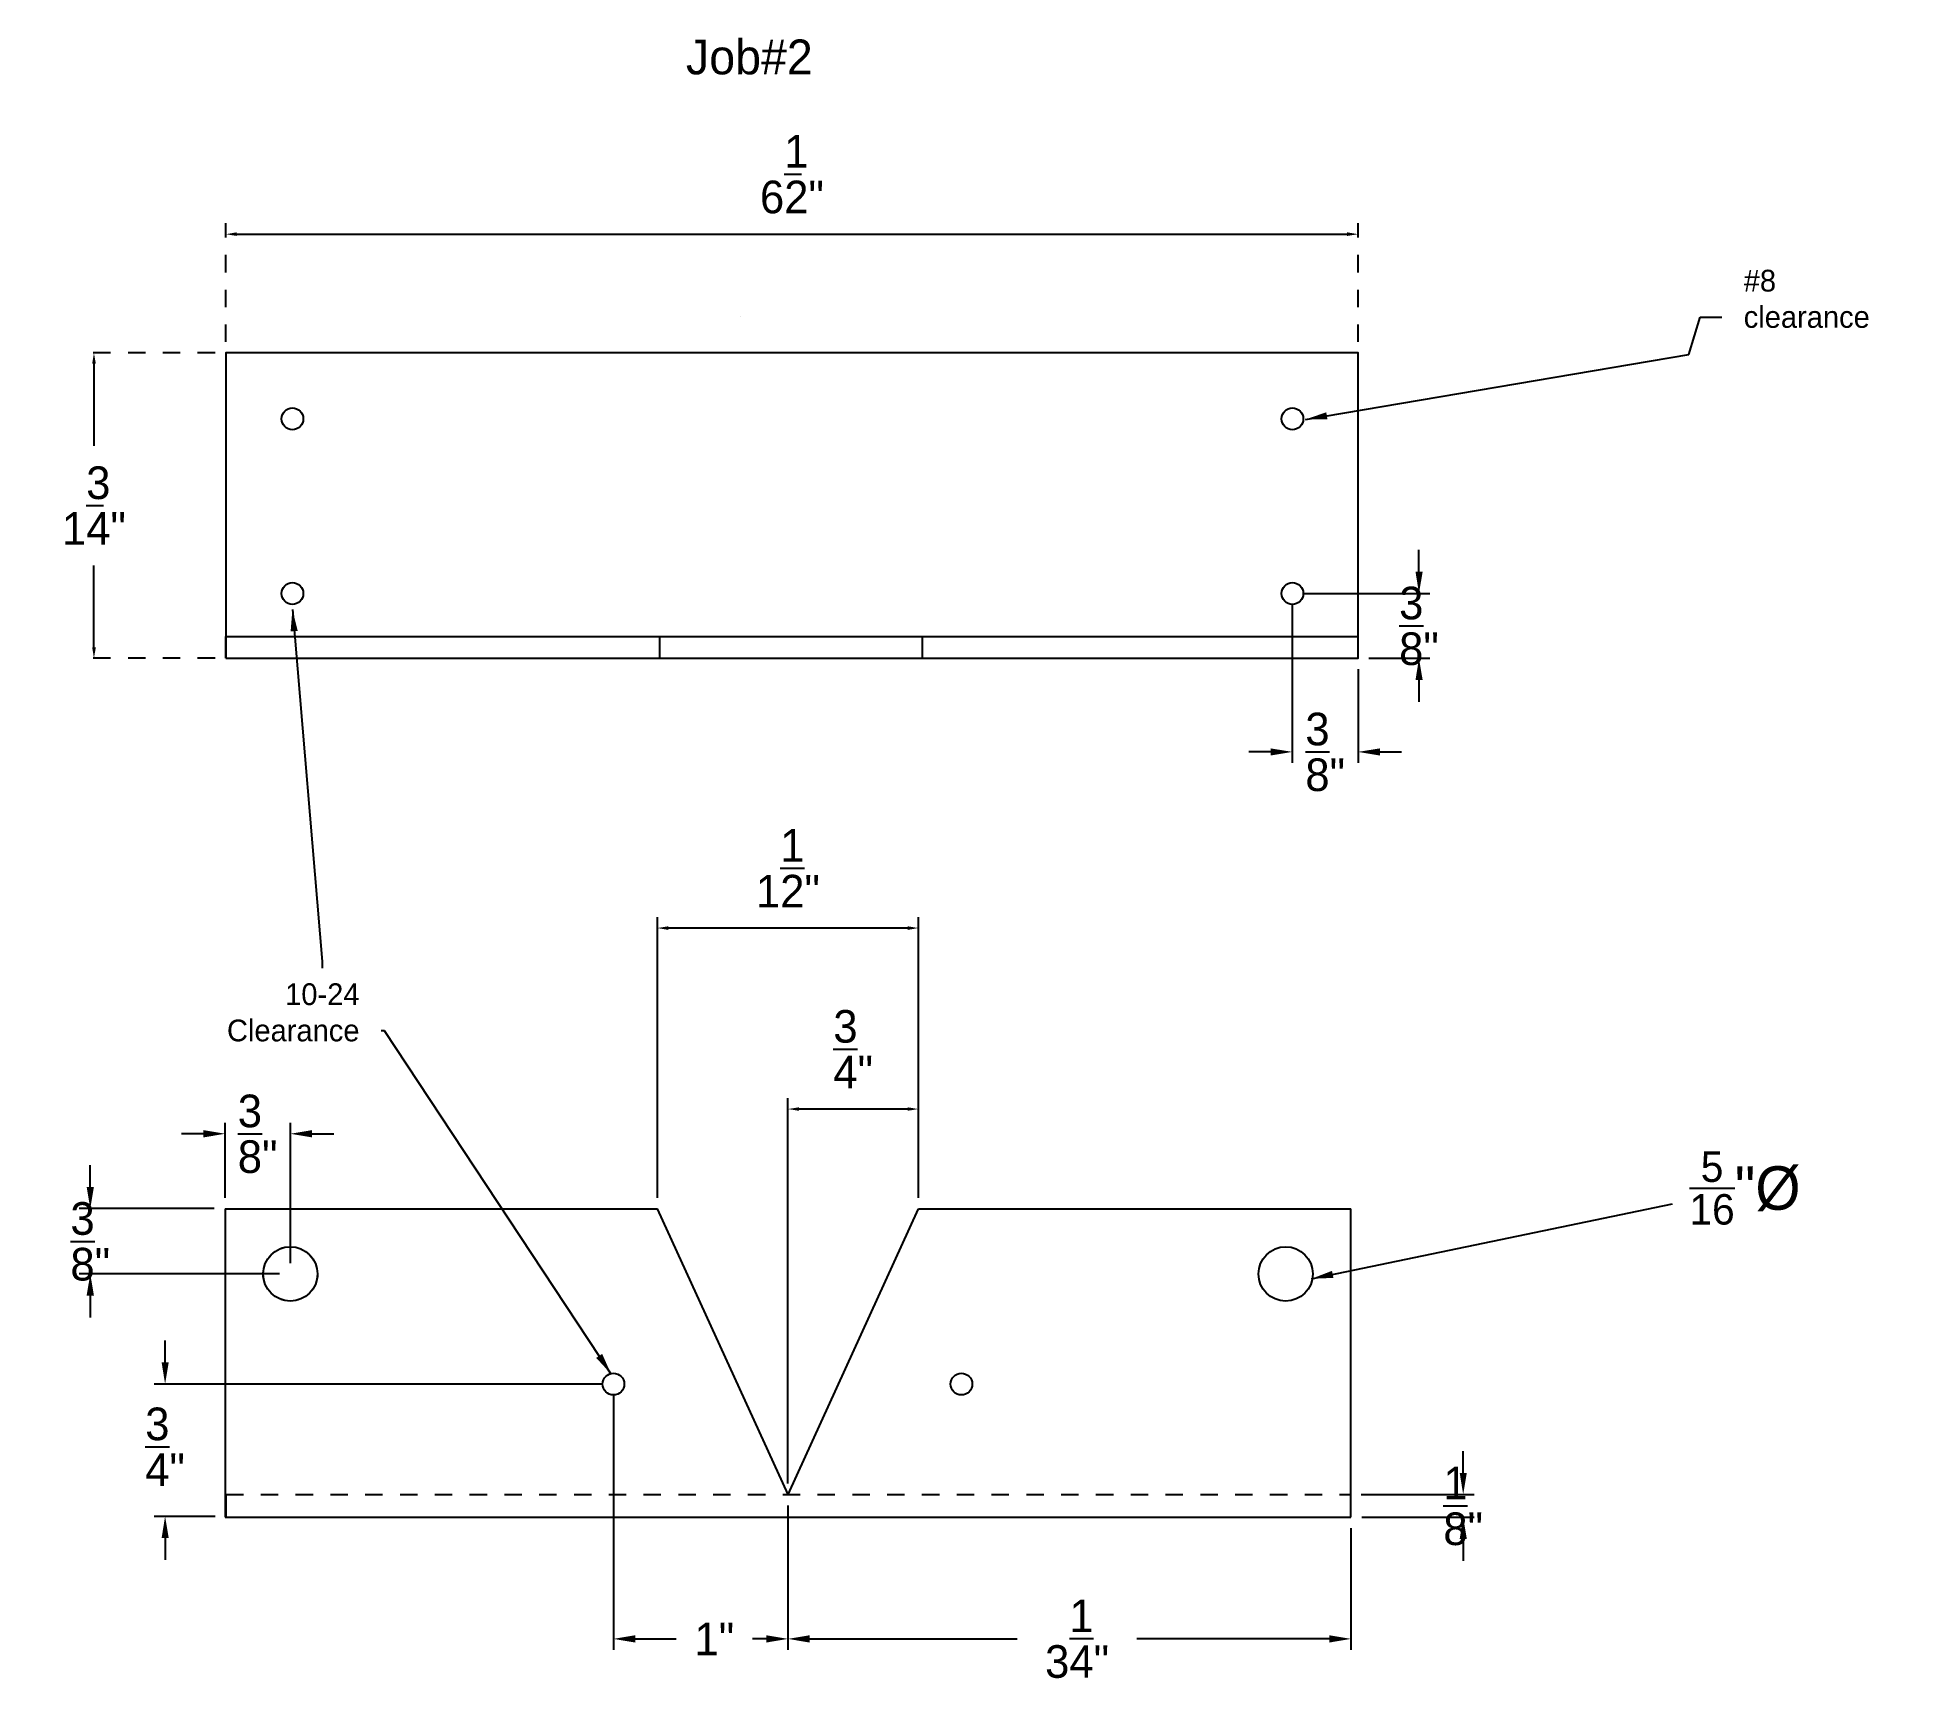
# Model space of a CAD drawing. Header units: feet. Extents: x 1063.9 to 1074.8, y 470.8 to 480.3.
import ezdxf

# ---------------------------------------------------------------- set-up
doc = ezdxf.new("R2010")
doc.units = ezdxf.units.FT
doc.header["$LTSCALE"] = 0.0125
doc.linetypes.add('DASHED2', pattern=[9.525, 6.35, -3.175])
doc.layers.get('0').update_dxf_attribs({"color": 1})
for name, color, linetype in [('Dimensions', 5, 'Continuous'), ('Dimensions @ 1', 5, 'Continuous'), ('Hidden lines', 12, 'DASHED2')]:
    doc.layers.add(name, color=color, linetype=linetype)
doc.dimstyles.new('Annotative', dxfattribs={"dimscale": 0, "dimtxt": 0.1875, "dimasz": 0.0625, "dimexe": 0.0625, "dimexo": 0.0625, "dimgap": 0.125, "dimtad": 1, "dimtih": 1, "dimtoh": 1, "dimlunit": 4, "dimtxsty": 'Standard', "dimcen": 0.09, "dimclrd": 256, "dimadec": 0, "dimazin": 0, "dimtfac": 1, "dimtmove": 0, "dimatfit": 3, "dimfxl": 1, "dimlwd": -1, "dimarcsym": 0})
doc.dimstyles.get("Standard").update_dxf_attribs({"dimscale": 0, "dimtxt": 0.1875, "dimasz": 0.125, "dimexe": 0.0625, "dimexo": 0.0625, "dimgap": 0.125, "dimtad": 0, "dimtih": 1, "dimtoh": 1, "dimdec": 3, "dimlunit": 4, "dimtxsty": 'Standard', "dimcen": 0, "dimclrd": 256, "dimclre": 256, "dimclrt": 256, "dimadec": 0, "dimazin": 0, "dimtfac": 1, "dimtdec": 3, "dimtofl": 0, "dimtmove": 0, "dimatfit": 3, "dimfxl": 1, "dimlwd": -1, "dimarcsym": 0})

# ---------------------------------------------------------------- blocks, each defined once
blk = doc.blocks.new('*D1')
at = {"layer": 'Defpoints', "color": 0, "linetype": 'DASHED2'}
for p in [(1065.016, 478.45), (1064.258, 476.696), (1065.016, 476.696)]:
    blk.add_point(p, dxfattribs=at)
at = {"layer": 'Dimensions', "color": 0, "linetype": 'DASHED2', "lineweight": -2}
for p, q in [((1064.954, 478.45), (1064.196, 478.45)), ((1064.954, 476.696), (1064.196, 476.696))]:
    blk.add_line(p, q, dxfattribs=at)
at = {"layer": 'Dimensions'}
for p, q in [((1064.258, 478.388), (1064.258, 477.917)), ((1064.258, 476.758), (1064.258, 477.229))]:
    blk.add_line(p, q, dxfattribs=at)
at = {"layer": 'Dimensions', "linetype": 'DASHED2'}
for points in [[(1064.248, 478.388), (1064.269, 478.388), (1064.258, 478.45)], [(1064.248, 476.758), (1064.269, 476.758), (1064.258, 476.696)]]:
    blk.add_solid(points, dxfattribs=at)
at = {"layer": 'Dimensions', "color": 0, "linetype": 'DASHED2', "insert": (1064.258, 477.573), "char_height": 0.1875, "attachment_point": 5}
blk.add_mtext('1{\\H1.000000x;\\S3/4;}"', dxfattribs=at)
blk = doc.blocks.new('*D2')
at = {"layer": 'Defpoints', "color": 0, "linetype": 'DASHED2'}
for p in [(1071.524, 479.132), (1065.016, 478.45), (1071.524, 478.45)]:
    blk.add_point(p, dxfattribs=at)
at = {"layer": 'Dimensions', "color": 0, "linetype": 'DASHED2', "lineweight": -2}
for p, q in [((1065.016, 478.513), (1065.016, 479.195)), ((1071.524, 478.513), (1071.524, 479.195))]:
    blk.add_line(p, q, dxfattribs=at)
at = {"layer": 'Dimensions'}
blk.add_line((1065.079, 479.132), (1071.461, 479.132), dxfattribs=at)
at = {"layer": 'Dimensions', "linetype": 'DASHED2'}
for points in [[(1065.079, 479.143), (1065.079, 479.122), (1065.016, 479.132)], [(1071.461, 479.143), (1071.461, 479.122), (1071.524, 479.132)]]:
    blk.add_solid(points, dxfattribs=at)
at = {"layer": 'Dimensions', "color": 0, "linetype": 'DASHED2', "insert": (1068.27, 479.476), "char_height": 0.1875, "attachment_point": 5}
blk.add_mtext('6{\\H1.000000x;\\S1/2;}"', dxfattribs=at)
blk = doc.blocks.new('*D3')
at = {"layer": 'Defpoints', "color": 0}
for p in [(1068.247, 474.106), (1068.997, 473.534), (1068.247, 471.891)]:
    blk.add_point(p, dxfattribs=at)
at = {"layer": 'Dimensions', "color": 0, "lineweight": -2}
for p, q in [((1068.247, 471.954), (1068.247, 474.169)), ((1068.997, 473.596), (1068.997, 474.169))]:
    blk.add_line(p, q, dxfattribs=at)
at = {"layer": 'Dimensions'}
blk.add_line((1068.935, 474.106), (1068.31, 474.106), dxfattribs=at)
for points in [[(1068.31, 474.116), (1068.31, 474.096), (1068.247, 474.106)], [(1068.935, 474.116), (1068.935, 474.096), (1068.997, 474.106)]]:
    blk.add_solid(points, dxfattribs=at)
at = {"layer": 'Dimensions', "color": 0, "insert": (1068.622, 474.45), "char_height": 0.1875, "attachment_point": 5}
blk.add_mtext('{\\H1.000000x;\\S3/4;}"', dxfattribs=at)
blk = doc.blocks.new('*D4')
at = {"layer": 'Defpoints', "color": 0}
for p in [(1067.497, 475.146), (1067.497, 473.534), (1068.997, 473.534)]:
    blk.add_point(p, dxfattribs=at)
at = {"layer": 'Dimensions', "color": 0, "lineweight": -2}
for p, q in [((1067.497, 473.596), (1067.497, 475.208)), ((1068.997, 473.596), (1068.997, 475.208))]:
    blk.add_line(p, q, dxfattribs=at)
at = {"layer": 'Dimensions'}
blk.add_line((1068.935, 475.146), (1067.56, 475.146), dxfattribs=at)
for points in [[(1067.56, 475.156), (1067.56, 475.135), (1067.497, 475.146)], [(1068.935, 475.156), (1068.935, 475.135), (1068.997, 475.146)]]:
    blk.add_solid(points, dxfattribs=at)
at = {"layer": 'Dimensions', "color": 0, "insert": (1068.247, 475.489), "char_height": 0.1875, "attachment_point": 5}
blk.add_mtext('1{\\H1.000000x;\\S1/2;}"', dxfattribs=at)
blk = doc.blocks.new('*D5')
at = {"layer": 'Defpoints', "color": 0}
for p in [(1071.146, 477.068), (1071.524, 476.696), (1071.874, 476.696)]:
    blk.add_point(p, dxfattribs=at)
at = {"layer": 'Dimensions'}
for p, q in [((1071.874, 477.193), (1071.874, 477.318)), ((1071.874, 476.571), (1071.874, 476.446))]:
    blk.add_line(p, q, dxfattribs=at)
at = {"layer": 'Dimensions', "lineweight": -2}
for p, q in [((1071.209, 477.068), (1071.937, 477.068)), ((1071.586, 476.696), (1071.937, 476.696))]:
    blk.add_line(p, q, dxfattribs=at)
at = {"layer": 'Dimensions'}
for points in [[(1071.854, 477.193), (1071.895, 477.193), (1071.874, 477.068)], [(1071.854, 476.571), (1071.895, 476.571), (1071.874, 476.696)]]:
    blk.add_solid(points, dxfattribs=at)
at = {"layer": 'Dimensions', "insert": (1071.874, 476.882), "char_height": 0.1875, "attachment_point": 5}
blk.add_mtext('{\\H1.000000x;\\S3/8;}"', dxfattribs=at)
blk = doc.blocks.new('*D6')
at = {"layer": 'Defpoints', "color": 0}
for p in [(1071.146, 477.068), (1071.524, 476.696), (1071.524, 476.158)]:
    blk.add_point(p, dxfattribs=at)
at = {"layer": 'Dimensions', "lineweight": -2}
for p, q in [((1071.146, 477.005), (1071.146, 476.095)), ((1071.524, 476.633), (1071.524, 476.095))]:
    blk.add_line(p, q, dxfattribs=at)
at = {"layer": 'Dimensions'}
for p, q in [((1071.021, 476.158), (1070.896, 476.158)), ((1071.649, 476.158), (1071.774, 476.158))]:
    blk.add_line(p, q, dxfattribs=at)
for points in [[(1071.021, 476.178), (1071.021, 476.137), (1071.146, 476.158)], [(1071.649, 476.178), (1071.649, 476.137), (1071.524, 476.158)]]:
    blk.add_solid(points, dxfattribs=at)
at = {"layer": 'Dimensions', "insert": (1071.335, 476.158), "char_height": 0.1875, "attachment_point": 5}
blk.add_mtext('{\\H1.000000x;\\S3/8;}"', dxfattribs=at)
blk = doc.blocks.new('*D7')
at = {"layer": 'Defpoints', "color": 0}
for p in [(1067.244, 472.526), (1068.247, 471.891), (1068.247, 471.062)]:
    blk.add_point(p, dxfattribs=at)
at = {"layer": 'Dimensions', "lineweight": -2}
for p, q in [((1067.244, 472.464), (1067.244, 470.999)), ((1068.247, 471.829), (1068.247, 470.999))]:
    blk.add_line(p, q, dxfattribs=at)
at = {"layer": 'Dimensions'}
for p, q in [((1067.369, 471.062), (1067.605, 471.062)), ((1068.122, 471.062), (1068.043, 471.062))]:
    blk.add_line(p, q, dxfattribs=at)
for points in [[(1067.369, 471.083), (1067.369, 471.041), (1067.244, 471.062)], [(1068.122, 471.083), (1068.122, 471.041), (1068.247, 471.062)]]:
    blk.add_solid(points, dxfattribs=at)
at = {"layer": 'Dimensions', "insert": (1067.824, 471.062), "char_height": 0.1875, "attachment_point": 5}
blk.add_mtext('1"', dxfattribs=at)
blk = doc.blocks.new('*D8')
at = {"layer": 'Defpoints', "color": 0}
for p in [(1067.244, 472.526), (1064.667, 471.766), (1065.017, 471.766)]:
    blk.add_point(p, dxfattribs=at)
at = {"layer": 'Dimensions'}
for p, q in [((1064.667, 472.651), (1064.667, 472.776)), ((1064.667, 471.641), (1064.667, 471.516))]:
    blk.add_line(p, q, dxfattribs=at)
at = {"layer": 'Dimensions', "lineweight": -2}
for p, q in [((1067.182, 472.526), (1064.605, 472.526)), ((1064.955, 471.766), (1064.605, 471.766))]:
    blk.add_line(p, q, dxfattribs=at)
at = {"layer": 'Dimensions'}
for points in [[(1064.647, 472.651), (1064.688, 472.651), (1064.667, 472.526)], [(1064.647, 471.641), (1064.688, 471.641), (1064.667, 471.766)]]:
    blk.add_solid(points, dxfattribs=at)
at = {"layer": 'Dimensions', "insert": (1064.667, 472.166), "char_height": 0.1875, "attachment_point": 5}
blk.add_mtext('{\\H1.000000x;\\S3/4;}"', dxfattribs=at)
blk = doc.blocks.new('*D9')
at = {"layer": 'Defpoints', "color": 0}
for p in [(1064.237, 473.534), (1065.012, 473.534), (1065.387, 473.159)]:
    blk.add_point(p, dxfattribs=at)
at = {"layer": 'Dimensions'}
for p, q in [((1064.237, 473.659), (1064.237, 473.784)), ((1064.237, 473.034), (1064.237, 472.909))]:
    blk.add_line(p, q, dxfattribs=at)
at = {"layer": 'Dimensions', "lineweight": -2}
for p, q in [((1064.949, 473.534), (1064.174, 473.534)), ((1065.324, 473.159), (1064.174, 473.159))]:
    blk.add_line(p, q, dxfattribs=at)
at = {"layer": 'Dimensions'}
for points in [[(1064.216, 473.659), (1064.258, 473.659), (1064.237, 473.534)], [(1064.216, 473.034), (1064.258, 473.034), (1064.237, 473.159)]]:
    blk.add_solid(points, dxfattribs=at)
at = {"layer": 'Dimensions', "insert": (1064.237, 473.346), "char_height": 0.1875, "attachment_point": 5}
blk.add_mtext('{\\H1.000000x;\\S3/8;}"', dxfattribs=at)
blk = doc.blocks.new('*D10')
at = {"layer": 'Defpoints', "color": 0}
for p in [(1065.387, 473.964), (1065.012, 473.534), (1065.387, 473.159)]:
    blk.add_point(p, dxfattribs=at)
at = {"layer": 'Dimensions', "lineweight": -2}
for p, q in [((1065.012, 473.596), (1065.012, 474.026)), ((1065.387, 473.221), (1065.387, 474.026))]:
    blk.add_line(p, q, dxfattribs=at)
at = {"layer": 'Dimensions'}
for p, q in [((1064.887, 473.964), (1064.762, 473.964)), ((1065.512, 473.964), (1065.637, 473.964))]:
    blk.add_line(p, q, dxfattribs=at)
for points in [[(1064.887, 473.985), (1064.887, 473.943), (1065.012, 473.964)], [(1065.512, 473.985), (1065.512, 473.943), (1065.387, 473.964)]]:
    blk.add_solid(points, dxfattribs=at)
at = {"layer": 'Dimensions', "insert": (1065.199, 473.964), "char_height": 0.1875, "attachment_point": 5}
blk.add_mtext('{\\H1.000000x;\\S3/8;}"', dxfattribs=at)
blk = doc.blocks.new('*D11')
at = {"layer": 'Defpoints', "color": 0}
for p in [(1071.479, 471.891), (1071.483, 471.761), (1072.128, 471.761)]:
    blk.add_point(p, dxfattribs=at)
at = {"layer": 'Dimensions'}
for p, q in [((1072.128, 472.016), (1072.128, 472.141)), ((1072.128, 471.636), (1072.128, 471.511))]:
    blk.add_line(p, q, dxfattribs=at)
at = {"layer": 'Dimensions', "lineweight": -2}
for p, q in [((1071.541, 471.891), (1072.191, 471.891)), ((1071.545, 471.761), (1072.191, 471.761))]:
    blk.add_line(p, q, dxfattribs=at)
at = {"layer": 'Dimensions'}
for points in [[(1072.108, 472.016), (1072.149, 472.016), (1072.128, 471.891)], [(1072.108, 471.636), (1072.149, 471.636), (1072.128, 471.761)]]:
    blk.add_solid(points, dxfattribs=at)
at = {"layer": 'Dimensions', "insert": (1072.128, 471.826), "char_height": 0.1875, "attachment_point": 5}
blk.add_mtext('{\\H1.000000x;\\S1/8;}"', dxfattribs=at)
blk = doc.blocks.new('*D12')
at = {"layer": 'Defpoints', "color": 0}
for p in [(1068.247, 471.829), (1071.483, 471.761), (1071.483, 471.062)]:
    blk.add_point(p, dxfattribs=at)
at = {"layer": 'Dimensions', "lineweight": -2}
for p, q in [((1068.247, 471.766), (1068.247, 470.999)), ((1071.483, 471.698), (1071.483, 470.999))]:
    blk.add_line(p, q, dxfattribs=at)
at = {"layer": 'Dimensions'}
for p, q in [((1068.372, 471.062), (1069.565, 471.062)), ((1071.358, 471.062), (1070.253, 471.062))]:
    blk.add_line(p, q, dxfattribs=at)
for points in [[(1068.372, 471.083), (1068.372, 471.041), (1068.247, 471.062)], [(1071.358, 471.083), (1071.358, 471.041), (1071.483, 471.062)]]:
    blk.add_solid(points, dxfattribs=at)
at = {"layer": 'Dimensions', "insert": (1069.909, 471.062), "char_height": 0.1875, "attachment_point": 5}
blk.add_mtext('3{\\H1.000000x;\\S1/4;}"', dxfattribs=at)

msp = doc.modelspace()

# ---------------------------------------------------------------- linework, layer by layer
for p, q in [((1065.0161, 476.696), (1065.0161, 476.821)), ((1065.0161, 476.696), (1065.0161, 476.821)), ((1065.0161, 476.821), (1071.5257, 476.821)), ((1067.5099, 476.696), (1067.5099, 476.8182)), ((1069.0201, 476.696), (1069.0201, 476.8182)), ((1065.0118, 473.5337), (1065.0118, 471.7607)), ((1065.0118, 473.5337), (1067.4973, 473.5337)), ((1068.2473, 471.8914), (1067.4973, 473.5337)), ((1068.2473, 471.8914), (1068.9973, 473.5337)), ((1068.9973, 473.5337), (1071.4827, 473.5337)), ((1071.4827, 471.7607), (1071.4827, 473.5337)), ((1065.0173, 471.7664), (1065.0173, 471.8914)), ((1065.0118, 471.7607), (1071.4827, 471.7607))]:
    msp.add_line(p, q)
for points in [[(1067.9751, 478.6578), (1067.9751, 478.6578), (1067.9751, 478.6578), (1067.9751, 478.6578)], [(1065.0161, 476.696), (1071.524, 476.696), (1071.524, 478.4502), (1065.0161, 478.4502)]]:
    msp.add_lwpolyline(points, close=True)
for centre, radius in [((1065.3986, 478.0714), 0.0625), ((1071.1463, 478.0714), 0.0625), ((1065.3986, 477.0679), 0.0625), ((1071.1463, 477.0679), 0.0625), ((1065.3868, 473.1587), 0.1562), ((1071.1077, 473.1587), 0.1562), ((1067.244, 472.5262), 0.0625), ((1069.244, 472.5262), 0.0625)]:
    msp.add_circle(centre, radius)
at = {"layer": 'Hidden lines'}
msp.add_line((1065.0173, 471.8914), (1071.4788, 471.8914), dxfattribs=at)
msp.add_circle((1065.3868, 473.1587), 0.1562, dxfattribs=at)

# ---------------------------------------------------------------- texts
at = {"layer": 'Defpoints'}
msp.add_text('Job#2', height=0.2, dxfattribs=at).set_placement((1067.6609, 480.0505))
at = {"layer": 'Dimensions'}
for s, insert, char_height, width, attachment_point in [('#8 clearance', (1073.7404, 478.5925), 0.125, 0.3, 7), ('10-24 Clearance', (1065.7845, 474.4932), 0.125, 0.2, 9), ('\\A1;{\\H0.7x;\\S5/16;}"%%C', (1074.0673, 473.4424), 0.25, 0.4, 9)]:
    msp.add_mtext(s, dxfattribs=dict(at, insert=insert, char_height=char_height, width=width, attachment_point=attachment_point))

# ---------------------------------------------------------------- dimensions: what is measured, and where the dimension line sits
for base, p1, p2, picture, middle in [((1071.8744, 476.696), (1071.1463, 477.0679), (1071.524, 476.696), '*D5', (1071.8744, 476.8819)), ((1064.2369, 473.5337), (1065.3868, 473.1587), (1065.0118, 473.5337), '*D9', (1064.2369, 473.3462)), ((1064.6674, 471.7664), (1067.244, 472.5262), (1065.0173, 471.7664), '*D8', (1064.6674, 472.1656)), ((1072.1284, 471.7607), (1071.4788, 471.8914), (1071.4827, 471.7607), '*D11', (1072.1284, 471.826))]:
    dim = msp.add_linear_dim(base=base, p1=p1, p2=p2, angle=90, dimstyle='Standard', override={"dimscale": 1}, dxfattribs=at)
    dim.commit()
    dim.dimension.update_dxf_attribs({"geometry": picture, "text_midpoint": middle, "dimtype": 160})
for base, p1, p2, picture, middle in [((1071.524, 476.1575), (1071.1463, 477.0679), (1071.524, 476.696), '*D6', (1071.3352, 476.1575)), ((1065.3868, 473.9638), (1065.0118, 473.5337), (1065.3868, 473.1587), '*D10', (1065.1993, 473.9638)), ((1068.2473, 471.0619), (1067.244, 472.5262), (1068.2473, 471.8914), '*D7', (1067.8239, 471.0619)), ((1071.4827, 471.0619), (1068.2473, 471.8289), (1071.4827, 471.7607), '*D12', (1069.909, 471.0619))]:
    dim = msp.add_linear_dim(base=base, p1=p1, p2=p2, dimstyle='Standard', override={"dimscale": 1}, dxfattribs=at)
    dim.commit()
    dim.dimension.update_dxf_attribs({"geometry": picture, "text_midpoint": middle, "dimtype": 160})
at = {"layer": 'Dimensions @ 1', "linetype": 'DASHED2'}
dim = msp.add_linear_dim(base=(1071.524, 479.1322), p1=(1065.0161, 478.4502), p2=(1071.524, 478.4502), dimstyle='Annotative', override={"dimscale": 1, "dimtix": 0, "dimtofl": 1, "dimtmove": 0, "dimatfit": 3}, dxfattribs=at)
dim.commit()
dim.dimension.update_dxf_attribs({"geometry": '*D2', "text_midpoint": (1068.2701, 479.4759)})
dim = msp.add_linear_dim(base=(1064.2583, 476.696), p1=(1065.0161, 478.4502), p2=(1065.0161, 476.696), angle=90, dimstyle='Annotative', override={"dimscale": 1, "dimtix": 0, "dimtofl": 1, "dimtmove": 0, "dimatfit": 3}, dxfattribs=at)
dim.commit()
dim.dimension.update_dxf_attribs({"geometry": '*D1', "text_midpoint": (1064.2583, 477.5731)})
at = {"layer": 'Dimensions @ 1'}
for base, p2, picture, middle in [((1067.4973, 475.1455), (1067.4973, 473.5337), '*D4', (1068.2473, 475.4893)), ((1068.2473, 474.106), (1068.2473, 471.8914), '*D3', (1068.6223, 474.4498))]:
    dim = msp.add_linear_dim(base=base, p1=(1068.9973, 473.5337), p2=p2, dimstyle='Annotative', override={"dimscale": 1, "dimtix": 0, "dimtofl": 1, "dimtmove": 0, "dimatfit": 3}, dxfattribs=at)
    dim.commit()
    dim.dimension.update_dxf_attribs({"geometry": picture, "text_midpoint": middle})

# ---------------------------------------------------------------- leaders
at = {"layer": 'Dimensions', "annotation_type": 0, "has_hookline": 1, "text_width": 1.0208}
for points, hookline_direction in [([(1071.2212, 478.0679), (1073.4247, 478.4415), (1073.4904, 478.655), (1073.6154, 478.655)], 0), ([(1067.2309, 472.5836), (1065.9285, 474.5557), (1065.9095, 474.5557)], 1)]:
    msp.add_leader(points, dimstyle='Standard', override={"dimscale": 1}, dxfattribs=dict(at, hookline_direction=hookline_direction))
at = {"layer": 'Dimensions'}
for points in [[(1065.3986, 476.9759), (1065.5689, 474.9528), (1065.5689, 474.915)], [(1071.2557, 473.1309), (1073.332, 473.5606)]]:
    msp.add_leader(points, dimstyle='Standard', override={"dimscale": 1}, dxfattribs=at)

doc.saveas('drawing.dxf')
